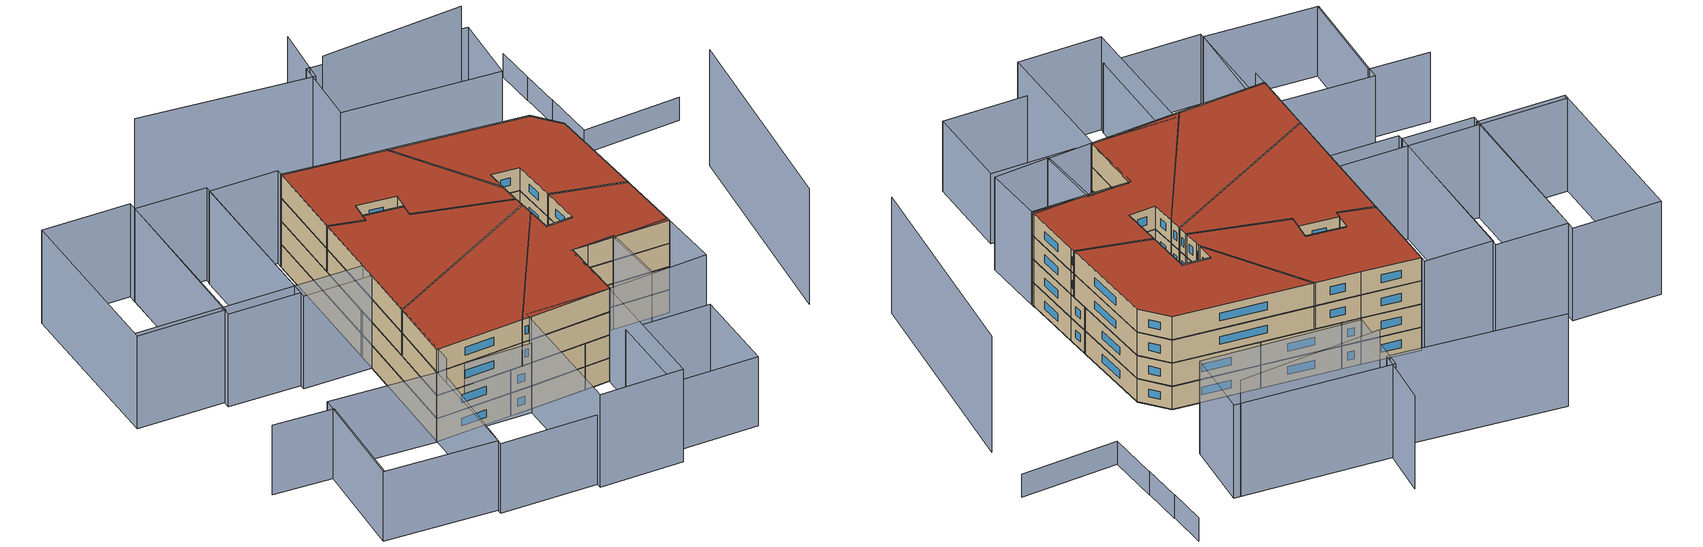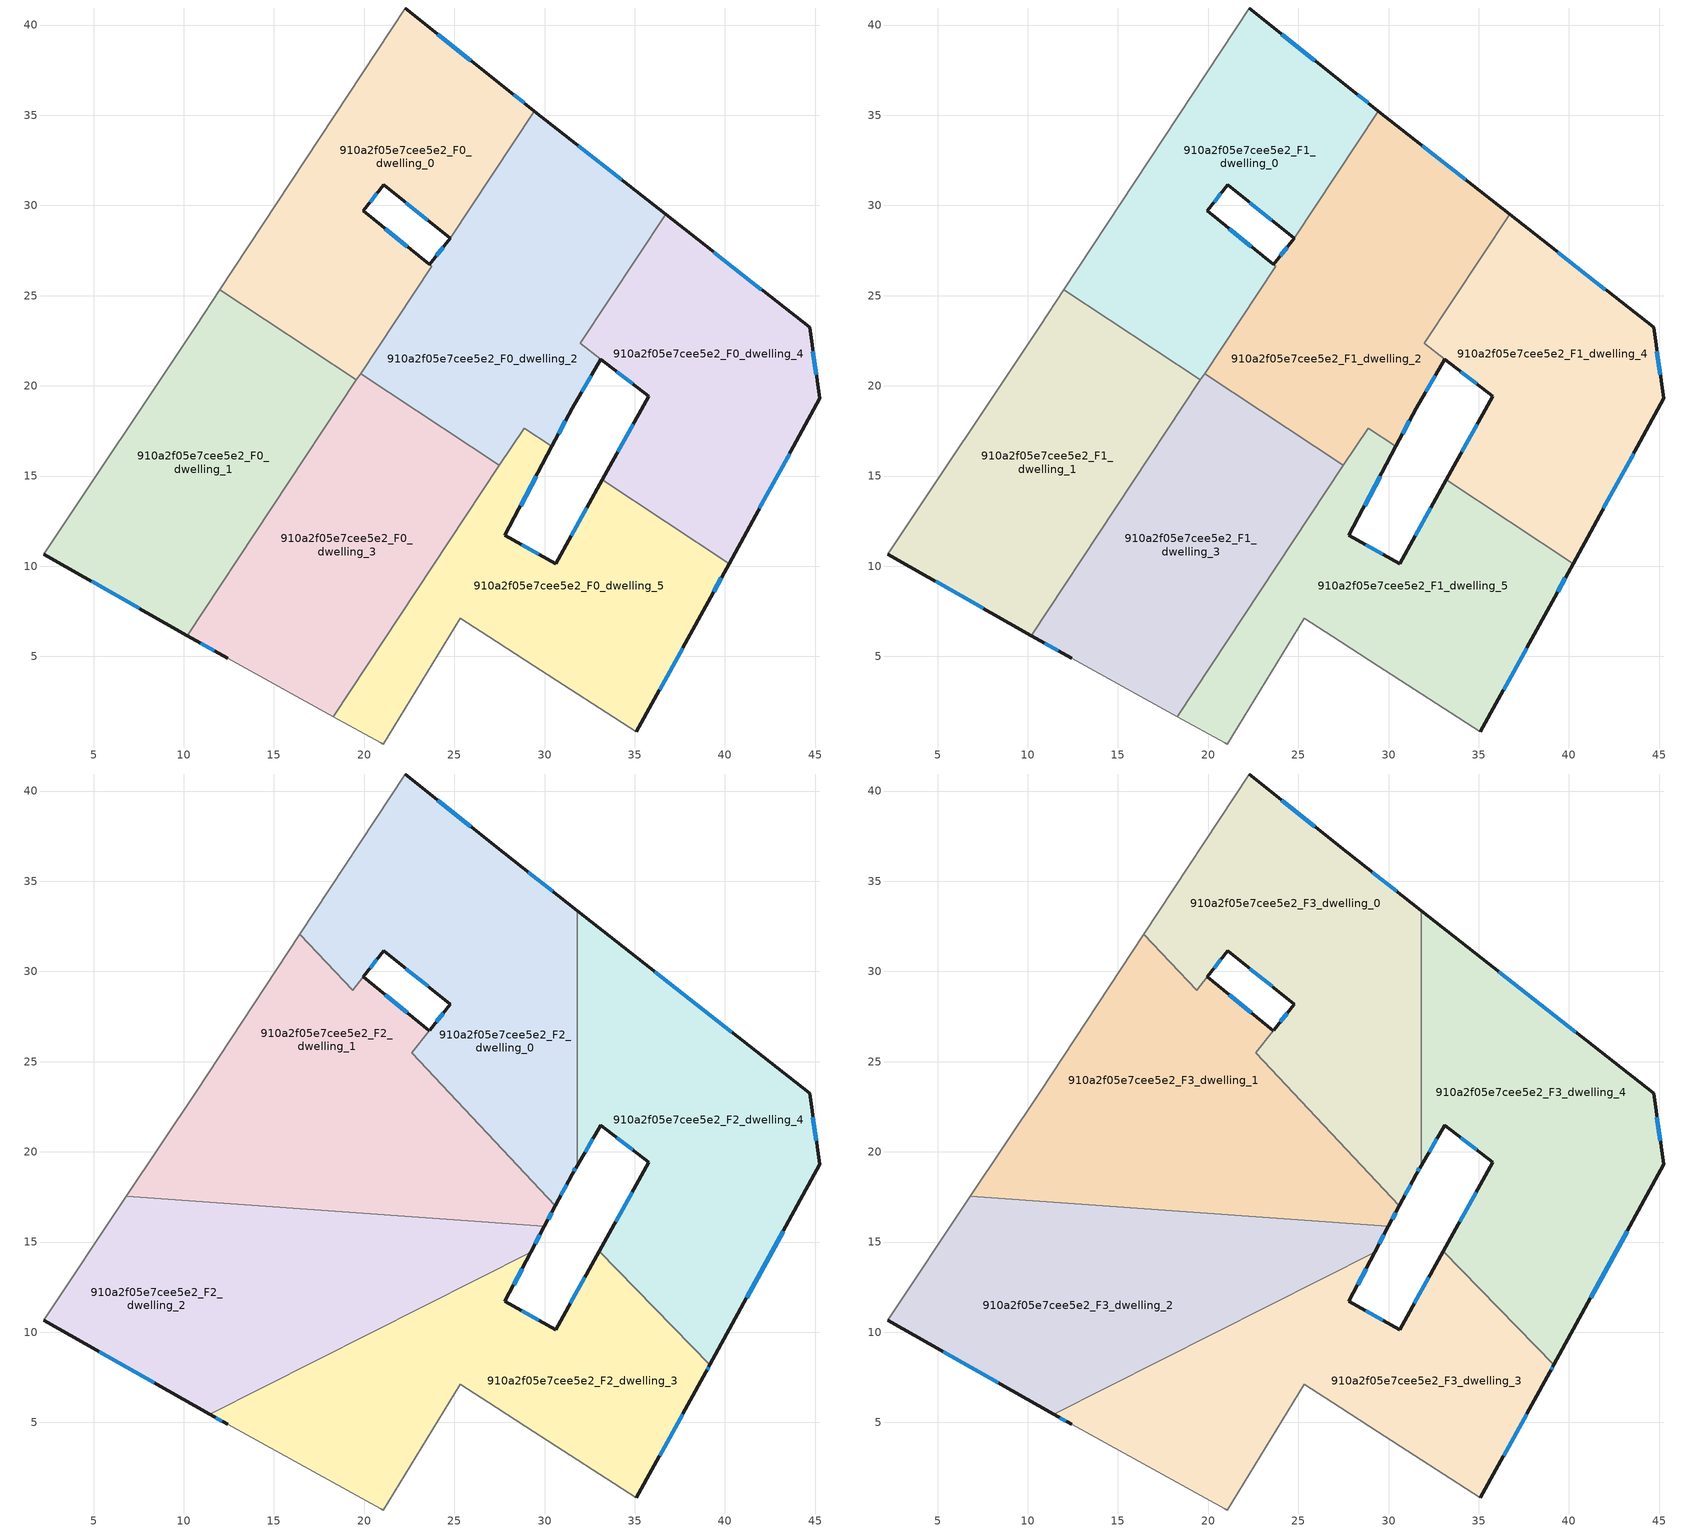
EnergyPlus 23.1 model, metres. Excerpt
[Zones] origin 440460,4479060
910a2f05e7cee5e2_F0_dwelling_0
 floor ground (EU_floor_Construction): 23.74,26.63 23.62,26.73 19.95,29.7 21.09,31.15 24.77,28.19 29.43,35.23 27.73,36.57 22.27,40.95 12.01,25.34 19.58,20.33 z0
 wall outside (EU_wall_Construction): 22.27,40.95 27.73,36.57 29.43,35.23 / 24.77,28.19 21.09,31.15 19.95,29.7 23.62,26.73 z0:3
 wall to 910a2f05e7cee5e2_F0_dwelling_1 (EU_wall_Construction): 19.58,20.33 12.01,25.34 z0:3
 wall adiabatic (EU_wall_Construction): 12.01,25.34 22.27,40.95 z0:3
 wall to 910a2f05e7cee5e2_F0_dwelling_2 (EU_wall_Construction): 29.43,35.23 24.77,28.19 / 23.62,26.73 23.74,26.63 19.81,20.68 z0:3
 wall to 910a2f05e7cee5e2_F0_dwelling_3 (EU_wall_Construction): 19.81,20.68 19.58,20.33 z0:3
 window (EU_Window_Construction): 24.09,39.48 25.9,38.03 / 28.3,36.13 28.86,35.68 / 23.54,29.18 22.32,30.16 / 20.71,30.67 20.33,30.18 / 21.17,28.7 22.39,27.72 z1:2
910a2f05e7cee5e2_F0_dwelling_1
 floor ground (EU_floor_Construction): 10.2,6.16 19.58,20.33 12.01,25.34 10.69,23.33 2.24,10.67 z0
 wall outside (EU_wall_Construction): 10.2,6.16 2.24,10.67 z0:3
 wall adiabatic (EU_wall_Construction): 2.24,10.67 10.69,23.33 12.01,25.34 z0:3
 wall to 910a2f05e7cee5e2_F0_dwelling_3 (EU_wall_Construction): 19.58,20.33 10.2,6.16 z0:3
 window (EU_Window_Construction): 7.54,7.67 4.9,9.16 z1:2
910a2f05e7cee5e2_F0_dwelling_2
 floor ground (EU_floor_Construction): 31.53,18.77 33.13,21.47 31.98,22.36 36.71,29.51 29.43,35.23 24.78,28.18 23.62,26.73 23.74,26.63 19.81,20.68 27.5,15.59 28.87,17.66 30.4,16.64 z0
 wall outside (EU_wall_Construction): 23.62,26.73 24.78,28.18 / 29.43,35.23 36.71,29.51 / 33.13,21.47 31.53,18.77 30.4,16.64 z0:3; 24.77,28.19,3 24.78,28.18,0 24.77,28.19,0
 wall to 910a2f05e7cee5e2_F0_dwelling_4 (EU_wall_Construction): 36.71,29.51 31.98,22.36 33.13,21.47 z0:3
 wall to 910a2f05e7cee5e2_F0_dwelling_5 (EU_wall_Construction): 30.4,16.64 28.87,17.66 27.5,15.59 z0:3
 wall to 910a2f05e7cee5e2_F0_dwelling_3 (EU_wall_Construction): 27.5,15.59 19.81,20.68 z0:3
 window (EU_Window_Construction): 24.01,27.21 24.39,27.7 / 31.86,33.32 34.28,31.43 / 32.59,20.57 32.06,19.67 / 31.15,18.06 30.78,17.35 z1:2
910a2f05e7cee5e2_F0_dwelling_3
 floor ground (EU_floor_Construction): 18.29,1.67 27.5,15.59 19.81,20.68 10.2,6.16 12.44,4.89 z0
 wall outside (EU_wall_Construction): 12.44,4.89 10.2,6.16 z0:3
 wall adiabatic (EU_wall_Construction): 18.29,1.67 12.44,4.89 z0:3
 wall to 910a2f05e7cee5e2_F0_dwelling_5 (EU_wall_Construction): 27.5,15.59 18.29,1.67 z0:3
 window (EU_Window_Construction): 11.69,5.32 10.95,5.74 z1:2
910a2f05e7cee5e2_F0_dwelling_4
 floor ground (EU_floor_Construction): 40.23,10.14 45.26,19.32 44.69,23.24 36.71,29.51 31.98,22.36 35.76,19.42 33.19,14.79 z0
 wall outside (EU_wall_Construction): 33.19,14.79 35.76,19.42 33.13,21.47 / 36.71,29.51 44.69,23.24 45.26,19.32 40.23,10.14 z0:3
 wall to 910a2f05e7cee5e2_F0_dwelling_5 (EU_wall_Construction): 40.23,10.14 33.19,14.79 z0:3
 window (EU_Window_Construction): 34.05,16.34 34.9,17.88 / 39.38,27.41 42.02,25.34 / 44.88,21.93 45.07,20.63 / 43.58,16.25 41.91,13.21 / 34.88,20.11 34.01,20.79 z1:2
910a2f05e7cee5e2_F0_dwelling_5
 floor ground (EU_floor_Construction): 35.08,0.82 38.94,7.79 40.23,10.14 33.19,14.79 30.61,10.14 27.8,11.72 30.4,16.64 28.87,17.66 18.29,1.67 20.92,0.23 21.05,0.15 25.34,7.12 26.89,6.11 29.4,4.49 z0
 wall outside (EU_wall_Construction): 30.4,16.64 27.8,11.72 30.61,10.14 33.19,14.79 / 40.23,10.14 38.94,7.79 35.08,0.82 z0:3
 wall adiabatic (EU_wall_Construction): 35.08,0.82 29.4,4.49 26.89,6.11 25.34,7.12 21.05,0.15 20.92,0.23 18.29,1.67 z0:3
 window (EU_Window_Construction): 29.53,15 28.67,13.36 / 28.74,11.19 29.67,10.67 / 31.47,11.7 32.33,13.24 / 39.8,9.35 39.37,8.57 / 37.65,5.46 36.37,3.15 z1:2
910a2f05e7cee5e2_F1_dwelling_0
 floor to 910a2f05e7cee5e2_F0_dwelling_0 (EU_floor_Construction): 23.74,26.63 23.62,26.73 19.95,29.7 21.09,31.15 24.77,28.19 29.43,35.23 27.73,36.57 22.27,40.95 12.01,25.34 19.58,20.33 z3
 wall outside (EU_wall_Construction): 22.27,40.95 27.73,36.57 29.43,35.23 / 24.77,28.19 21.09,31.15 19.95,29.7 23.62,26.73 z3:6
 wall to 910a2f05e7cee5e2_F1_dwelling_1 (EU_wall_Construction): 19.58,20.33 12.01,25.34 z3:6
 wall adiabatic (EU_wall_Construction): 12.01,25.34 22.27,40.95 z3:6
 wall to 910a2f05e7cee5e2_F1_dwelling_2 (EU_wall_Construction): 29.43,35.23 24.77,28.19 / 23.62,26.73 23.74,26.63 19.81,20.68 z3:6
 wall to 910a2f05e7cee5e2_F1_dwelling_3 (EU_wall_Construction): 19.81,20.68 19.58,20.33 z3:6
 window (EU_Window_Construction): 24.09,39.48 25.9,38.03 / 28.3,36.13 28.86,35.68 / 23.54,29.18 22.32,30.16 / 20.71,30.67 20.33,30.18 / 21.17,28.7 22.39,27.72 z4:5
 roof outside (EU_roof_Construction): 19.95,29.7 23.62,26.73 22.63,25.48 23.62,26.73 19.95,29.7 19.36,28.95 16.43,32.07 19.36,28.96 z6
910a2f05e7cee5e2_F1_dwelling_1
 floor to 910a2f05e7cee5e2_F0_dwelling_1 (EU_floor_Construction): 10.2,6.16 19.58,20.33 12.01,25.34 10.69,23.33 2.24,10.67 z3
 wall outside (EU_wall_Construction): 10.2,6.16 2.24,10.67 z3:6
 wall adiabatic (EU_wall_Construction): 2.24,10.67 10.69,23.33 12.01,25.34 z3:6
 wall to 910a2f05e7cee5e2_F1_dwelling_3 (EU_wall_Construction): 19.58,20.33 10.2,6.16 z3:6
 window (EU_Window_Construction): 7.54,7.67 4.9,9.16 z4:5
910a2f05e7cee5e2_F1_dwelling_2
 floor to 910a2f05e7cee5e2_F0_dwelling_2 (EU_floor_Construction): 31.53,18.77 33.13,21.47 31.98,22.36 36.71,29.51 29.43,35.23 24.78,28.18 23.62,26.73 23.74,26.63 19.81,20.68 27.5,15.59 28.87,17.66 30.4,16.64 z3
 wall outside (EU_wall_Construction): 23.62,26.73 24.78,28.18 / 29.43,35.23 36.71,29.51 / 33.13,21.47 31.53,18.77 30.4,16.64 z3:6; 24.77,28.19,6 24.78,28.18,3 24.77,28.19,3
 wall to 910a2f05e7cee5e2_F1_dwelling_4 (EU_wall_Construction): 36.71,29.51 31.98,22.36 33.13,21.47 z3:6
 wall to 910a2f05e7cee5e2_F1_dwelling_5 (EU_wall_Construction): 30.4,16.64 28.87,17.66 27.5,15.59 z3:6
 wall to 910a2f05e7cee5e2_F1_dwelling_3 (EU_wall_Construction): 27.5,15.59 19.81,20.68 z3:6
 window (EU_Window_Construction): 24.01,27.21 24.39,27.7 / 31.86,33.32 34.28,31.43 / 32.59,20.57 32.06,19.67 / 31.15,18.06 30.78,17.35 z4:5
910a2f05e7cee5e2_F1_dwelling_3
 floor to 910a2f05e7cee5e2_F0_dwelling_3 (EU_floor_Construction): 18.29,1.67 27.5,15.59 19.81,20.68 10.2,6.16 12.44,4.89 z3
 wall outside (EU_wall_Construction): 12.44,4.89 10.2,6.16 z3:6
 wall adiabatic (EU_wall_Construction): 18.29,1.67 12.44,4.89 z3:6
 wall to 910a2f05e7cee5e2_F1_dwelling_5 (EU_wall_Construction): 27.5,15.59 18.29,1.67 z3:6
 window (EU_Window_Construction): 11.69,5.32 10.95,5.74 z4:5
910a2f05e7cee5e2_F1_dwelling_4
 floor to 910a2f05e7cee5e2_F0_dwelling_4 (EU_floor_Construction): 40.23,10.14 45.26,19.32 44.69,23.24 36.71,29.51 31.98,22.36 35.76,19.42 33.19,14.79 z3
 wall outside (EU_wall_Construction): 33.19,14.79 35.76,19.42 33.13,21.47 / 36.71,29.51 44.69,23.24 45.26,19.32 40.23,10.14 z3:6
 wall to 910a2f05e7cee5e2_F1_dwelling_5 (EU_wall_Construction): 40.23,10.14 33.19,14.79 z3:6
 window (EU_Window_Construction): 34.05,16.34 34.9,17.88 / 39.38,27.41 42.02,25.34 / 44.88,21.93 45.07,20.63 / 43.58,16.25 41.91,13.21 / 34.88,20.11 34.01,20.79 z4:5
910a2f05e7cee5e2_F1_dwelling_5
 floor to 910a2f05e7cee5e2_F0_dwelling_5 (EU_floor_Construction): 35.08,0.82 38.94,7.79 40.23,10.14 33.19,14.79 30.61,10.14 27.8,11.72 30.4,16.64 28.87,17.66 18.29,1.67 20.92,0.23 21.05,0.15 25.34,7.12 26.89,6.11 29.4,4.49 z3
 wall outside (EU_wall_Construction): 30.4,16.64 27.8,11.72 30.61,10.14 33.19,14.79 / 40.23,10.14 38.94,7.79 35.08,0.82 z3:6
 wall adiabatic (EU_wall_Construction): 35.08,0.82 29.4,4.49 26.89,6.11 25.34,7.12 21.05,0.15 20.92,0.23 18.29,1.67 z3:6
 window (EU_Window_Construction): 29.53,15 28.67,13.36 / 28.74,11.19 29.67,10.67 / 31.47,11.7 32.33,13.24 / 39.8,9.35 39.37,8.57 / 37.65,5.46 36.37,3.15 z4:5
910a2f05e7cee5e2_F2_dwelling_0
 floor to 910a2f05e7cee5e2_F1_dwelling_2 (EU_floor_Construction): 30.6,17.02 31.53,18.77 31.81,19.24 31.81,33.36 29.43,35.23 24.77,28.19 23.62,26.73 23.74,26.63 22.84,25.27 z6
 floor to 910a2f05e7cee5e2_F1_dwelling_0 (EU_floor_Construction): 24.77,28.19 29.43,35.23 27.73,36.57 22.27,40.95 16.43,32.07 19.36,28.96 19.95,29.7 21.09,31.15 z6; 22.84,25.27 23.74,26.63 23.62,26.73 22.63,25.48 z6
 wall outside (EU_wall_Construction): 23.62,26.73 24.78,28.18 21.09,31.15 19.95,29.7 / 22.27,40.95 27.73,36.57 31.81,33.37 / 31.81,19.24 31.53,18.77 30.6,17.02 z6:9
 wall adiabatic (EU_wall_Construction): 16.43,32.07 22.27,40.95 z6:9
 wall to 910a2f05e7cee5e2_F2_dwelling_4 (EU_wall_Construction): 31.81,33.37 31.81,19.24 z6:9
 wall to 910a2f05e7cee5e2_F2_dwelling_1 (EU_wall_Construction): 30.6,17.02 22.63,25.48 23.62,26.73 / 19.95,29.7 19.36,28.96 16.43,32.07 z6:9
 window (EU_Window_Construction): 24.01,27.22 24.39,27.7 / 23.54,29.18 22.32,30.16 / 20.71,30.67 20.33,30.19 / 24.09,39.48 25.9,38.03 / 29.09,35.5 30.44,34.44 / 31.71,19.09 31.62,18.93 / 31.22,18.19 30.91,17.61 z7:8
910a2f05e7cee5e2_F2_dwelling_1
 floor to 910a2f05e7cee5e2_F1_dwelling_2 (EU_floor_Construction): 30.4,16.64 30.6,17.02 22.84,25.27 19.81,20.68 26.73,16.1 27.79,16.03 28.87,17.66 z6
 floor to 910a2f05e7cee5e2_F1_dwelling_0 (EU_floor_Construction): 19.58,20.33 22.84,25.27 22.63,25.48 23.62,26.73 19.95,29.7 19.36,28.95 16.43,32.07 12.01,25.34 z6
 floor to 910a2f05e7cee5e2_F1_dwelling_1 (EU_floor_Construction): 17.23,16.79 19.58,20.33 12.01,25.34 10.69,23.33 6.82,17.53 z6
 floor to 910a2f05e7cee5e2_F1_dwelling_5 (EU_floor_Construction): 29.99,15.87 30.4,16.64 28.87,17.66 27.79,16.03 z6
 floor to 910a2f05e7cee5e2_F1_dwelling_3 (EU_floor_Construction): 26.73,16.1 19.81,20.68 17.23,16.79 z6
 wall outside (EU_wall_Construction): 19.95,29.7 23.62,26.73 / 30.6,17.02 29.99,15.87 z6:9; 19.36,28.96,9 19.36,28.96,6 19.36,28.95,6
 wall to 910a2f05e7cee5e2_F2_dwelling_2 (EU_wall_Construction): 29.99,15.87 6.82,17.53 z6:9
 wall adiabatic (EU_wall_Construction): 6.82,17.53 10.69,23.33 16.43,32.07 z6:9
 window (EU_Window_Construction): 21.17,28.7 22.39,27.72 / 30.4,16.64 30.2,16.25 z7:8
910a2f05e7cee5e2_F2_dwelling_2
 floor to 910a2f05e7cee5e2_F1_dwelling_1 (EU_floor_Construction): 10.2,6.16 17.23,16.79 6.82,17.53 2.24,10.67 z6
 floor to 910a2f05e7cee5e2_F1_dwelling_3 (EU_floor_Construction): 25.49,12.55 27.5,15.59 26.73,16.1 17.23,16.79 10.2,6.16 11.44,5.46 z6
 floor to 910a2f05e7cee5e2_F1_dwelling_2 (EU_floor_Construction): 27.5,15.59 27.79,16.03 26.73,16.1 z6
 floor to 910a2f05e7cee5e2_F1_dwelling_5 (EU_floor_Construction): 29.24,14.44 29.99,15.87 27.79,16.03 25.49,12.55 z6
 wall outside (EU_wall_Construction): 29.99,15.87 29.24,14.44 / 11.44,5.46 2.24,10.67 z6:9
 wall to 910a2f05e7cee5e2_F2_dwelling_3 (EU_wall_Construction): 29.24,14.44 11.44,5.46 z6:9
 wall adiabatic (EU_wall_Construction): 2.24,10.67 6.82,17.53 z6:9
 window (EU_Window_Construction): 29.74,15.39 29.49,14.92 / 8.36,7.2 5.31,8.93 z7:8
910a2f05e7cee5e2_F2_dwelling_3
 floor to 910a2f05e7cee5e2_F1_dwelling_3 (EU_floor_Construction): 18.29,1.67 25.49,12.55 11.44,5.46 12.44,4.89 z6
 floor to 910a2f05e7cee5e2_F1_dwelling_5 (EU_floor_Construction): 35.08,0.82 38.94,7.79 39.17,8.19 33.03,14.49 30.61,10.14 27.8,11.72 29.24,14.44 25.49,12.55 18.29,1.67 20.92,0.23 21.05,0.15 25.34,7.12 26.89,6.11 29.4,4.49 z6
 wall outside (EU_wall_Construction): 12.44,4.89 11.44,5.46 / 29.24,14.44 27.8,11.72 30.61,10.14 33.03,14.49 / 39.17,8.19 38.94,7.79 35.08,0.82 z6:9
 wall adiabatic (EU_wall_Construction): 35.08,0.82 29.4,4.49 26.89,6.11 25.34,7.12 21.05,0.15 20.92,0.23 12.44,4.89 z6:9
 wall to 910a2f05e7cee5e2_F2_dwelling_4 (EU_wall_Construction): 33.03,14.49 39.17,8.19 z6:9
 window (EU_Window_Construction): 12.11,5.08 11.77,5.27 / 28.76,13.53 28.28,12.63 / 28.74,11.19 29.67,10.67 / 31.42,11.6 32.22,13.04 / 39.09,8.06 39.02,7.92 / 37.65,5.46 36.37,3.15 z7:8
910a2f05e7cee5e2_F2_dwelling_4
 floor to 910a2f05e7cee5e2_F1_dwelling_4 (EU_floor_Construction): 40.23,10.14 45.26,19.32 44.69,23.24 36.71,29.51 31.98,22.36 35.76,19.42 33.19,14.79 z6
 floor to 910a2f05e7cee5e2_F1_dwelling_5 (EU_floor_Construction): 39.17,8.19 40.23,10.14 33.19,14.79 33.03,14.49 z6
 floor to 910a2f05e7cee5e2_F1_dwelling_2 (EU_floor_Construction): 33.13,21.47 31.98,22.36 36.71,29.51 31.81,33.36 31.81,19.24 z6
 wall outside (EU_wall_Construction): 33.03,14.49 35.76,19.42 33.13,21.47 31.81,19.24 / 31.81,33.37 44.69,23.24 45.26,19.32 39.17,8.19 z6:9
 window (EU_Window_Construction): 43.22,15.6 41.2,11.91 / 33.94,16.14 34.85,17.78 / 34.88,20.11 34.01,20.78 / 32.69,20.72 32.25,19.99 / 36.11,29.98 40.38,26.62 / 44.88,21.93 45.07,20.63 z7:8
910a2f05e7cee5e2_F3_dwelling_0
 floor to 910a2f05e7cee5e2_F2_dwelling_0 (EU_floor_Construction): 30.6,17.02 31.53,18.77 31.81,19.24 31.81,33.37 27.73,36.57 22.27,40.95 16.43,32.07 19.36,28.96 19.95,29.7 21.09,31.15 24.78,28.18 22.63,25.48 z9
 wall outside (EU_wall_Construction): 23.62,26.73 24.78,28.18 21.09,31.15 19.95,29.7 / 22.27,40.95 27.73,36.57 31.81,33.37 / 31.81,19.24 31.53,18.77 30.6,17.02 z9:12
 wall adiabatic (EU_wall_Construction): 16.43,32.07 22.27,40.95 z9:12
 wall to 910a2f05e7cee5e2_F3_dwelling_4 (EU_wall_Construction): 31.81,33.37 31.81,19.24 z9:12
 wall to 910a2f05e7cee5e2_F3_dwelling_1 (EU_wall_Construction): 30.6,17.02 22.63,25.48 23.62,26.73 / 19.95,29.7 19.36,28.96 16.43,32.07 z9:12
 window (EU_Window_Construction): 24.01,27.22 24.39,27.7 / 23.54,29.18 22.32,30.16 / 20.71,30.67 20.33,30.19 / 24.09,39.48 25.9,38.03 / 29.09,35.5 30.44,34.44 / 31.71,19.09 31.62,18.93 / 31.22,18.19 30.91,17.61 z10:11
 roof outside (EU_roof_Construction): 27.73,36.57 31.81,33.37 31.81,19.24 31.53,18.77 30.6,17.02 22.63,25.48 24.78,28.18 21.09,31.15 19.95,29.7 19.36,28.96 16.43,32.07 22.27,40.95 z12
910a2f05e7cee5e2_F3_dwelling_1
 floor to 910a2f05e7cee5e2_F2_dwelling_1 (EU_floor_Construction): 29.99,15.87 30.6,17.02 22.63,25.48 23.62,26.73 19.95,29.7 19.36,28.95 16.43,32.07 10.69,23.33 6.82,17.53 z9
 wall outside (EU_wall_Construction): 19.95,29.7 23.62,26.73 / 30.6,17.02 29.99,15.87 z9:12; 19.36,28.96,12 19.36,28.96,9 19.36,28.95,9
 wall to 910a2f05e7cee5e2_F3_dwelling_2 (EU_wall_Construction): 29.99,15.87 6.82,17.53 z9:12
 wall adiabatic (EU_wall_Construction): 6.82,17.53 10.69,23.33 16.43,32.07 z9:12
 window (EU_Window_Construction): 21.17,28.7 22.39,27.72 / 30.4,16.64 30.2,16.25 z10:11
 roof outside (EU_roof_Construction): 23.62,26.73 22.63,25.48 30.6,17.02 29.99,15.87 6.82,17.53 10.69,23.33 16.43,32.07 19.36,28.95 19.95,29.7 z12
910a2f05e7cee5e2_F3_dwelling_2
 floor to 910a2f05e7cee5e2_F2_dwelling_2 (EU_floor_Construction): 29.24,14.44 29.99,15.87 6.82,17.53 2.24,10.67 11.44,5.46 z9
 wall outside (EU_wall_Construction): 29.99,15.87 29.24,14.44 / 11.44,5.46 2.24,10.67 z9:12
 wall to 910a2f05e7cee5e2_F3_dwelling_3 (EU_wall_Construction): 29.24,14.44 11.44,5.46 z9:12
 wall adiabatic (EU_wall_Construction): 2.24,10.67 6.82,17.53 z9:12
 window (EU_Window_Construction): 29.74,15.39 29.49,14.92 / 8.36,7.2 5.31,8.93 z10:11
 roof outside (EU_roof_Construction): 29.99,15.87 29.24,14.44 11.44,5.46 2.24,10.67 6.82,17.53 z12
910a2f05e7cee5e2_F3_dwelling_3
 floor to 910a2f05e7cee5e2_F2_dwelling_3 (EU_floor_Construction): 35.08,0.82 38.94,7.79 39.17,8.19 33.03,14.49 30.61,10.14 27.8,11.72 29.24,14.44 11.44,5.46 12.44,4.89 20.92,0.23 21.05,0.15 25.34,7.12 26.89,6.11 29.4,4.49 z9
 wall outside (EU_wall_Construction): 12.44,4.89 11.44,5.46 / 29.24,14.44 27.8,11.72 30.61,10.14 33.03,14.49 / 39.17,8.19 38.94,7.79 35.08,0.82 z9:12
 wall adiabatic (EU_wall_Construction): 35.08,0.82 29.4,4.49 26.89,6.11 25.34,7.12 21.05,0.15 20.92,0.23 12.44,4.89 z9:12
 wall to 910a2f05e7cee5e2_F3_dwelling_4 (EU_wall_Construction): 33.03,14.49 39.17,8.19 z9:12
 window (EU_Window_Construction): 12.11,5.08 11.77,5.27 / 28.76,13.53 28.28,12.63 / 28.74,11.19 29.67,10.67 / 31.42,11.6 32.22,13.04 / 39.09,8.06 39.02,7.92 / 37.65,5.46 36.37,3.15 z10:11
 roof outside (EU_roof_Construction): 33.03,14.49 39.17,8.19 38.94,7.79 35.08,0.82 29.4,4.49 26.89,6.11 25.34,7.12 21.05,0.15 20.92,0.23 12.44,4.89 11.44,5.46 29.24,14.44 27.8,11.72 30.61,10.14 z12
910a2f05e7cee5e2_F3_dwelling_4
 floor to 910a2f05e7cee5e2_F2_dwelling_4 (EU_floor_Construction): 39.17,8.19 45.26,19.32 44.69,23.24 31.81,33.37 31.81,19.24 33.13,21.47 35.76,19.42 33.03,14.49 z9
 wall outside (EU_wall_Construction): 33.03,14.49 35.76,19.42 33.13,21.47 31.81,19.24 / 31.81,33.37 44.69,23.24 45.26,19.32 39.17,8.19 z9:12
 window (EU_Window_Construction): 43.22,15.6 41.2,11.91 / 33.94,16.14 34.85,17.78 / 34.88,20.11 34.01,20.78 / 32.69,20.72 32.25,19.99 / 36.11,29.98 40.38,26.62 / 44.88,21.93 45.07,20.63 z10:11
 roof outside (EU_roof_Construction): 44.69,23.24 45.26,19.32 39.17,8.19 33.03,14.49 35.76,19.42 33.13,21.47 31.81,19.24 31.81,33.37 z12
shading: -14.81,21.16 -8.91,16.93 / -8.91,16.93 -16.29,6.65 / 12.99,-12.11 18.89,-2.92 / 18.89,-2.92 27.43,-8.41 / 27.43,-8.41 21.52,-17.6 / 21.52,-17.6 12.99,-12.11 / -5.85,-1.64 2.36,10.85 / 2.36,10.85 12.06,4.48 / 12.06,4.48 3.85,-8.02 / 3.85,-8.02 -5.85,-1.64 / -5.55,-1.18 -16.46,6.7 / -16.46,6.7 -8.16,18.18 / -8.16,18.18 2.75,10.3 / 2.75,10.3 -5.55,-1.18 z0:9; 43.72,-11.33 60.83,10.42 / 55,37.34 39.75,45.64 z0:15; -10.79,39.98 11.87,25.14 / 11.87,25.14 1.33,9.04 / 44.74,52.7 39.87,46.58 / 39.87,46.58 23.65,59.47 / 20.95,0.21 11.83,-13.9 / 11.83,-13.9 3.45,-8.48 / 3.45,-8.48 12.57,5.62 / 12.57,5.62 20.95,0.21 / 35.3,1.21 31.46,-5.71 / 31.46,-5.71 25.56,-2.43 / 25.56,-2.43 29.4,4.49 / 29.4,4.49 35.3,1.21 / 25.75,-2.5 21.05,0.15 / 21.05,0.15 25.06,7.28 / 25.06,7.28 29.76,4.63 / 29.76,4.63 25.75,-2.5 / 3.89,27.82 15.88,46 / 15.88,46 22.68,41.52 / 22.68,41.52 10.69,23.33 / 10.69,23.33 3.89,27.82 / 40.59,48.08 55.63,36.87 / 55.63,36.87 50.32,29.75 / 50.32,29.75 35.28,40.96 / 35.28,40.96 40.59,48.08 / 16.33,46.57 4.25,28.37 / 4.25,28.37 -2.93,33.13 / -2.93,33.13 9.15,51.33 / 9.15,51.33 16.33,46.57 / 9.7,52.18 -2.33,33.77 / -2.33,33.77 -11.19,39.56 / -11.19,39.56 0.84,57.97 / 0.84,57.97 9.7,52.18 z0:12; 66.53,17.27 56.26,23.08 / 56.26,23.08 59.5,28.81 / 59.45,28.75 61.94,33.2 / 61.89,33.22 64.34,37.5 z0:3
[Building]
EU S2 Campaign: North Axis=0; Terrain=City; Solar Distribution=FullExterior
[Site:Location]
Madrid: Latitude=40.5; Longitude=-3.5; Time Zone=1; Elevation=609
[SizingPeriod:WeatherFileDays]
AnnualSizingPeriod: Begin Month=1; Begin Day of Month=1; End Month=12; End Day of Month=31; Day of Week for Start Day=Monday; Use Weather File Daylight Saving Period=No; Use Weather File Rain and Snow Indicators=No
[MATERIAL]
EU_InternalMass_Material: Roughness=MediumRough; Thickness=0.1; Conductivity=1; Density=1800; Specific Heat=900; Thermal Absorptance=0.9; Solar Absorptance=0.7; Visible Absorptance=0.7
[MATERIAL:NOMASS] Roughness=MediumRough; Thermal Absorptance=0.9; Solar Absorptance=0.7; Visible Absorptance=0.7
Name | Thermal Resistance
EU_wall_NoMass | 0.459673
EU_roof_NoMass | 0.495815
EU_floor_NoMass | 0.788942
[WINDOWMATERIAL:SIMPLEGLAZINGSYSTEM]
EU_Window_SimpleGlazing: UFactor=4.26103; Solar Heat Gain Coefficient=0.85; Visible Transmittance=0.85
[CONSTRUCTION]
EU_wall_Construction: EU_wall_NoMass
EU_roof_Construction: EU_roof_NoMass
EU_floor_Construction: EU_floor_NoMass
EU_InternalMass_Construction: EU_InternalMass_Material
EU_Window_Construction: EU_Window_SimpleGlazing
[ZONE] Type=1; Multiplier=1; Ceiling Height=autocalculate; Floor Area=autocalculate; Part of Total Floor Area=Yes
Name | Volume
910a2f05e7cee5e2_F0_dwelling_0 | 471.831
910a2f05e7cee5e2_F1_dwelling_0 | 471.832
910a2f05e7cee5e2_F2_dwelling_0 | 548.767
910a2f05e7cee5e2_F3_dwelling_0 | 548.768
910a2f05e7cee5e2_F0_dwelling_1; 910a2f05e7cee5e2_F1_dwelling_1 | 472.259
910a2f05e7cee5e2_F2_dwelling_1; 910a2f05e7cee5e2_F3_dwelling_1 | 584.641
910a2f05e7cee5e2_F0_dwelling_2; 910a2f05e7cee5e2_F1_dwelling_2 | 499.673
910a2f05e7cee5e2_F2_dwelling_2; 910a2f05e7cee5e2_F3_dwelling_2 | 566.709
910a2f05e7cee5e2_F0_dwelling_3; 910a2f05e7cee5e2_F1_dwelling_3 | 472.251
910a2f05e7cee5e2_F2_dwelling_3; 910a2f05e7cee5e2_F3_dwelling_3 | 566.736
910a2f05e7cee5e2_F0_dwelling_4; 910a2f05e7cee5e2_F1_dwelling_4 | 445.102
910a2f05e7cee5e2_F2_dwelling_4; 910a2f05e7cee5e2_F3_dwelling_4 | 566.74
910a2f05e7cee5e2_F0_dwelling_5; 910a2f05e7cee5e2_F1_dwelling_5 | 472.271
[INTERNALMASS] Construction=EU_InternalMass_Construction
Name | Zone or ZoneList | Surface Area
910a2f05e7cee5e2_F0_dwelling_0_EU_InternalMass | 910a2f05e7cee5e2_F0_dwelling_0 | 157.275
910a2f05e7cee5e2_F0_dwelling_1_EU_InternalMass | 910a2f05e7cee5e2_F0_dwelling_1 | 157.42
910a2f05e7cee5e2_F0_dwelling_2_EU_InternalMass | 910a2f05e7cee5e2_F0_dwelling_2 | 166.615
910a2f05e7cee5e2_F0_dwelling_3_EU_InternalMass | 910a2f05e7cee5e2_F0_dwelling_3 | 157.417
910a2f05e7cee5e2_F0_dwelling_4_EU_InternalMass | 910a2f05e7cee5e2_F0_dwelling_4 | 148.371
910a2f05e7cee5e2_F0_dwelling_5_EU_InternalMass | 910a2f05e7cee5e2_F0_dwelling_5 | 157.424
910a2f05e7cee5e2_F1_dwelling_0_EU_InternalMass | 910a2f05e7cee5e2_F1_dwelling_0 | 157.275
910a2f05e7cee5e2_F1_dwelling_1_EU_InternalMass | 910a2f05e7cee5e2_F1_dwelling_1 | 157.42
910a2f05e7cee5e2_F1_dwelling_2_EU_InternalMass | 910a2f05e7cee5e2_F1_dwelling_2 | 166.615
910a2f05e7cee5e2_F1_dwelling_3_EU_InternalMass | 910a2f05e7cee5e2_F1_dwelling_3 | 157.417
910a2f05e7cee5e2_F1_dwelling_4_EU_InternalMass | 910a2f05e7cee5e2_F1_dwelling_4 | 148.371
910a2f05e7cee5e2_F1_dwelling_5_EU_InternalMass | 910a2f05e7cee5e2_F1_dwelling_5 | 157.424
910a2f05e7cee5e2_F2_dwelling_0_EU_InternalMass | 910a2f05e7cee5e2_F2_dwelling_0 | 182.928
910a2f05e7cee5e2_F2_dwelling_1_EU_InternalMass | 910a2f05e7cee5e2_F2_dwelling_1 | 194.88
910a2f05e7cee5e2_F2_dwelling_2_EU_InternalMass | 910a2f05e7cee5e2_F2_dwelling_2 | 188.903
910a2f05e7cee5e2_F2_dwelling_3_EU_InternalMass | 910a2f05e7cee5e2_F2_dwelling_3 | 188.912
910a2f05e7cee5e2_F2_dwelling_4_EU_InternalMass | 910a2f05e7cee5e2_F2_dwelling_4 | 188.913
910a2f05e7cee5e2_F3_dwelling_0_EU_InternalMass | 910a2f05e7cee5e2_F3_dwelling_0 | 182.928
910a2f05e7cee5e2_F3_dwelling_1_EU_InternalMass | 910a2f05e7cee5e2_F3_dwelling_1 | 194.88
910a2f05e7cee5e2_F3_dwelling_2_EU_InternalMass | 910a2f05e7cee5e2_F3_dwelling_2 | 188.903
910a2f05e7cee5e2_F3_dwelling_3_EU_InternalMass | 910a2f05e7cee5e2_F3_dwelling_3 | 188.912
910a2f05e7cee5e2_F3_dwelling_4_EU_InternalMass | 910a2f05e7cee5e2_F3_dwelling_4 | 188.913
[OTHEREQUIPMENT] Fuel Type=Electricity; Design Level Calculation Method=Watts/Area; Power per Zone Floor Area=1; Fraction Latent=0; Fraction Radiant=0; Fraction Lost=0; Carbon Dioxide Generation Rate=0; EndUse Subcategory=EU_Step8_InternalGains
Name | Zone or ZoneList or Space or SpaceList | Schedule
EU_Step8_InternalGain_910a2f05e7cee5e2_F0_dwelling_0_f000 | 910a2f05e7cee5e2_F0_dwelling_0 | EU_Step8_GainSchedule_910a2f05e7cee5e2_F0_dwelling_0_f000
EU_Step8_InternalGain_910a2f05e7cee5e2_F0_dwelling_1_f000 | 910a2f05e7cee5e2_F0_dwelling_1 | EU_Step8_GainSchedule_910a2f05e7cee5e2_F0_dwelling_1_f000
EU_Step8_InternalGain_910a2f05e7cee5e2_F0_dwelling_2_f000 | 910a2f05e7cee5e2_F0_dwelling_2 | EU_Step8_GainSchedule_910a2f05e7cee5e2_F0_dwelling_2_f000
EU_Step8_InternalGain_910a2f05e7cee5e2_F0_dwelling_3_f000 | 910a2f05e7cee5e2_F0_dwelling_3 | EU_Step8_GainSchedule_910a2f05e7cee5e2_F0_dwelling_3_f000
EU_Step8_InternalGain_910a2f05e7cee5e2_F0_dwelling_4_f000 | 910a2f05e7cee5e2_F0_dwelling_4 | EU_Step8_GainSchedule_910a2f05e7cee5e2_F0_dwelling_4_f000
EU_Step8_InternalGain_910a2f05e7cee5e2_F0_dwelling_5_f000 | 910a2f05e7cee5e2_F0_dwelling_5 | EU_Step8_GainSchedule_910a2f05e7cee5e2_F0_dwelling_5_f000
EU_Step8_InternalGain_910a2f05e7cee5e2_F1_dwelling_0_f000 | 910a2f05e7cee5e2_F1_dwelling_0 | EU_Step8_GainSchedule_910a2f05e7cee5e2_F1_dwelling_0_f000
EU_Step8_InternalGain_910a2f05e7cee5e2_F1_dwelling_1_f000 | 910a2f05e7cee5e2_F1_dwelling_1 | EU_Step8_GainSchedule_910a2f05e7cee5e2_F1_dwelling_1_f000
EU_Step8_InternalGain_910a2f05e7cee5e2_F1_dwelling_2_f000 | 910a2f05e7cee5e2_F1_dwelling_2 | EU_Step8_GainSchedule_910a2f05e7cee5e2_F1_dwelling_2_f000
EU_Step8_InternalGain_910a2f05e7cee5e2_F1_dwelling_3_f000 | 910a2f05e7cee5e2_F1_dwelling_3 | EU_Step8_GainSchedule_910a2f05e7cee5e2_F1_dwelling_3_f000
EU_Step8_InternalGain_910a2f05e7cee5e2_F1_dwelling_4_f000 | 910a2f05e7cee5e2_F1_dwelling_4 | EU_Step8_GainSchedule_910a2f05e7cee5e2_F1_dwelling_4_f000
EU_Step8_InternalGain_910a2f05e7cee5e2_F1_dwelling_5_f000 | 910a2f05e7cee5e2_F1_dwelling_5 | EU_Step8_GainSchedule_910a2f05e7cee5e2_F1_dwelling_5_f000
EU_Step8_InternalGain_910a2f05e7cee5e2_F2_dwelling_0_f000 | 910a2f05e7cee5e2_F2_dwelling_0 | EU_Step8_GainSchedule_910a2f05e7cee5e2_F2_dwelling_0_f000
EU_Step8_InternalGain_910a2f05e7cee5e2_F2_dwelling_1_f000 | 910a2f05e7cee5e2_F2_dwelling_1 | EU_Step8_GainSchedule_910a2f05e7cee5e2_F2_dwelling_1_f000
EU_Step8_InternalGain_910a2f05e7cee5e2_F2_dwelling_2_f000 | 910a2f05e7cee5e2_F2_dwelling_2 | EU_Step8_GainSchedule_910a2f05e7cee5e2_F2_dwelling_2_f000
EU_Step8_InternalGain_910a2f05e7cee5e2_F2_dwelling_3_f000 | 910a2f05e7cee5e2_F2_dwelling_3 | EU_Step8_GainSchedule_910a2f05e7cee5e2_F2_dwelling_3_f000
EU_Step8_InternalGain_910a2f05e7cee5e2_F2_dwelling_4_f000 | 910a2f05e7cee5e2_F2_dwelling_4 | EU_Step8_GainSchedule_910a2f05e7cee5e2_F2_dwelling_4_f000
EU_Step8_InternalGain_910a2f05e7cee5e2_F3_dwelling_0_f000 | 910a2f05e7cee5e2_F3_dwelling_0 | EU_Step8_GainSchedule_910a2f05e7cee5e2_F3_dwelling_0_f000
EU_Step8_InternalGain_910a2f05e7cee5e2_F3_dwelling_1_f000 | 910a2f05e7cee5e2_F3_dwelling_1 | EU_Step8_GainSchedule_910a2f05e7cee5e2_F3_dwelling_1_f000
EU_Step8_InternalGain_910a2f05e7cee5e2_F3_dwelling_2_f000 | 910a2f05e7cee5e2_F3_dwelling_2 | EU_Step8_GainSchedule_910a2f05e7cee5e2_F3_dwelling_2_f000
EU_Step8_InternalGain_910a2f05e7cee5e2_F3_dwelling_3_f000 | 910a2f05e7cee5e2_F3_dwelling_3 | EU_Step8_GainSchedule_910a2f05e7cee5e2_F3_dwelling_3_f000
EU_Step8_InternalGain_910a2f05e7cee5e2_F3_dwelling_4_f000 | 910a2f05e7cee5e2_F3_dwelling_4 | EU_Step8_GainSchedule_910a2f05e7cee5e2_F3_dwelling_4_f000
[ZONEVENTILATION:DESIGNFLOWRATE] Schedule=EU_AlwaysOn; Design Flow Rate Calculation Method=AirChanges/Hour; Air Changes per Hour=0.719161; Ventilation Type=Natural; Fan Pressure Rise=0; Fan Total Efficiency=1; Constant Term Coefficient=1; Temperature Term Coefficient=0; Velocity Term Coefficient=0; Velocity Squared Term Coefficient=0; Minimum Indoor Temperature=-100; Maximum Indoor Temperature=100; Delta Temperature=-100; Minimum Outdoor Temperature=-100; Maximum Outdoor Temperature=100; Maximum Wind Speed=40
Name | Zone or ZoneList or Space or SpaceList
EU_ConstantAir_910a2f05e7cee5e2_F0_dwelling_0 | 910a2f05e7cee5e2_F0_dwelling_0
EU_ConstantAir_910a2f05e7cee5e2_F0_dwelling_1 | 910a2f05e7cee5e2_F0_dwelling_1
EU_ConstantAir_910a2f05e7cee5e2_F0_dwelling_2 | 910a2f05e7cee5e2_F0_dwelling_2
EU_ConstantAir_910a2f05e7cee5e2_F0_dwelling_3 | 910a2f05e7cee5e2_F0_dwelling_3
EU_ConstantAir_910a2f05e7cee5e2_F0_dwelling_4 | 910a2f05e7cee5e2_F0_dwelling_4
EU_ConstantAir_910a2f05e7cee5e2_F0_dwelling_5 | 910a2f05e7cee5e2_F0_dwelling_5
EU_ConstantAir_910a2f05e7cee5e2_F1_dwelling_0 | 910a2f05e7cee5e2_F1_dwelling_0
EU_ConstantAir_910a2f05e7cee5e2_F1_dwelling_1 | 910a2f05e7cee5e2_F1_dwelling_1
EU_ConstantAir_910a2f05e7cee5e2_F1_dwelling_2 | 910a2f05e7cee5e2_F1_dwelling_2
EU_ConstantAir_910a2f05e7cee5e2_F1_dwelling_3 | 910a2f05e7cee5e2_F1_dwelling_3
EU_ConstantAir_910a2f05e7cee5e2_F1_dwelling_4 | 910a2f05e7cee5e2_F1_dwelling_4
EU_ConstantAir_910a2f05e7cee5e2_F1_dwelling_5 | 910a2f05e7cee5e2_F1_dwelling_5
EU_ConstantAir_910a2f05e7cee5e2_F2_dwelling_0 | 910a2f05e7cee5e2_F2_dwelling_0
EU_ConstantAir_910a2f05e7cee5e2_F2_dwelling_1 | 910a2f05e7cee5e2_F2_dwelling_1
EU_ConstantAir_910a2f05e7cee5e2_F2_dwelling_2 | 910a2f05e7cee5e2_F2_dwelling_2
EU_ConstantAir_910a2f05e7cee5e2_F2_dwelling_3 | 910a2f05e7cee5e2_F2_dwelling_3
EU_ConstantAir_910a2f05e7cee5e2_F2_dwelling_4 | 910a2f05e7cee5e2_F2_dwelling_4
EU_ConstantAir_910a2f05e7cee5e2_F3_dwelling_0 | 910a2f05e7cee5e2_F3_dwelling_0
EU_ConstantAir_910a2f05e7cee5e2_F3_dwelling_1 | 910a2f05e7cee5e2_F3_dwelling_1
EU_ConstantAir_910a2f05e7cee5e2_F3_dwelling_2 | 910a2f05e7cee5e2_F3_dwelling_2
EU_ConstantAir_910a2f05e7cee5e2_F3_dwelling_3 | 910a2f05e7cee5e2_F3_dwelling_3
EU_ConstantAir_910a2f05e7cee5e2_F3_dwelling_4 | 910a2f05e7cee5e2_F3_dwelling_4
[HVACTEMPLATE:THERMOSTAT] Constant Heating Setpoint=20; Constant Cooling Setpoint=50
EU_HeatOnly_910a2f05e7cee5e2_F0_dwelling_0; EU_HeatOnly_910a2f05e7cee5e2_F0_dwelling_1; EU_HeatOnly_910a2f05e7cee5e2_F0_dwelling_2; EU_HeatOnly_910a2f05e7cee5e2_F0_dwelling_3; EU_HeatOnly_910a2f05e7cee5e2_F0_dwelling_4; EU_HeatOnly_910a2f05e7cee5e2_F0_dwelling_5; EU_HeatOnly_910a2f05e7cee5e2_F1_dwelling_0; EU_HeatOnly_910a2f05e7cee5e2_F1_dwelling_1; EU_HeatOnly_910a2f05e7cee5e2_F1_dwelling_2; EU_HeatOnly_910a2f05e7cee5e2_F1_dwelling_3; EU_HeatOnly_910a2f05e7cee5e2_F1_dwelling_4; EU_HeatOnly_910a2f05e7cee5e2_F1_dwelling_5; EU_HeatOnly_910a2f05e7cee5e2_F2_dwelling_0; EU_HeatOnly_910a2f05e7cee5e2_F2_dwelling_1; EU_HeatOnly_910a2f05e7cee5e2_F2_dwelling_2; EU_HeatOnly_910a2f05e7cee5e2_F2_dwelling_3; EU_HeatOnly_910a2f05e7cee5e2_F2_dwelling_4; EU_HeatOnly_910a2f05e7cee5e2_F3_dwelling_0; EU_HeatOnly_910a2f05e7cee5e2_F3_dwelling_1; EU_HeatOnly_910a2f05e7cee5e2_F3_dwelling_2; EU_HeatOnly_910a2f05e7cee5e2_F3_dwelling_3; EU_HeatOnly_910a2f05e7cee5e2_F3_dwelling_4
[HVACTEMPLATE:ZONE:IDEALLOADSAIRSYSTEM] System Availability Schedule=EU_AlwaysOn; Maximum Heating Supply Air Temperature=50; Minimum Cooling Supply Air Temperature=13; Maximum Heating Supply Air Humidity Ratio=0.0156; Minimum Cooling Supply Air Humidity Ratio=0.0077; Heating Limit=NoLimit; Cooling Limit=NoLimit; Heating Availability Schedule=EU_AlwaysOn; Cooling Availability Schedule=EU_CoolingOff; Dehumidification Control Type=ConstantSensibleHeatRatio; Cooling Sensible Heat Ratio=0.7; Dehumidification Setpoint=60; Humidification Control Type=None; Humidification Setpoint=30; Outdoor Air Method=None; Outdoor Air Flow Rate per Person=0.00944; Outdoor Air Flow Rate per Zone Floor Area=0; Outdoor Air Flow Rate per Zone=0; Demand Controlled Ventilation Type=None; Outdoor Air Economizer Type=NoEconomizer; Heat Recovery Type=None; Sensible Heat Recovery Effectiveness=0.7; Latent Heat Recovery Effectiveness=0.65
Name | Template Thermostat
910a2f05e7cee5e2_F0_dwelling_0 | EU_HeatOnly_910a2f05e7cee5e2_F0_dwelling_0
910a2f05e7cee5e2_F0_dwelling_1 | EU_HeatOnly_910a2f05e7cee5e2_F0_dwelling_1
910a2f05e7cee5e2_F0_dwelling_2 | EU_HeatOnly_910a2f05e7cee5e2_F0_dwelling_2
910a2f05e7cee5e2_F0_dwelling_3 | EU_HeatOnly_910a2f05e7cee5e2_F0_dwelling_3
910a2f05e7cee5e2_F0_dwelling_4 | EU_HeatOnly_910a2f05e7cee5e2_F0_dwelling_4
910a2f05e7cee5e2_F0_dwelling_5 | EU_HeatOnly_910a2f05e7cee5e2_F0_dwelling_5
910a2f05e7cee5e2_F1_dwelling_0 | EU_HeatOnly_910a2f05e7cee5e2_F1_dwelling_0
910a2f05e7cee5e2_F1_dwelling_1 | EU_HeatOnly_910a2f05e7cee5e2_F1_dwelling_1
910a2f05e7cee5e2_F1_dwelling_2 | EU_HeatOnly_910a2f05e7cee5e2_F1_dwelling_2
910a2f05e7cee5e2_F1_dwelling_3 | EU_HeatOnly_910a2f05e7cee5e2_F1_dwelling_3
910a2f05e7cee5e2_F1_dwelling_4 | EU_HeatOnly_910a2f05e7cee5e2_F1_dwelling_4
910a2f05e7cee5e2_F1_dwelling_5 | EU_HeatOnly_910a2f05e7cee5e2_F1_dwelling_5
910a2f05e7cee5e2_F2_dwelling_0 | EU_HeatOnly_910a2f05e7cee5e2_F2_dwelling_0
910a2f05e7cee5e2_F2_dwelling_1 | EU_HeatOnly_910a2f05e7cee5e2_F2_dwelling_1
910a2f05e7cee5e2_F2_dwelling_2 | EU_HeatOnly_910a2f05e7cee5e2_F2_dwelling_2
910a2f05e7cee5e2_F2_dwelling_3 | EU_HeatOnly_910a2f05e7cee5e2_F2_dwelling_3
910a2f05e7cee5e2_F2_dwelling_4 | EU_HeatOnly_910a2f05e7cee5e2_F2_dwelling_4
910a2f05e7cee5e2_F3_dwelling_0 | EU_HeatOnly_910a2f05e7cee5e2_F3_dwelling_0
910a2f05e7cee5e2_F3_dwelling_1 | EU_HeatOnly_910a2f05e7cee5e2_F3_dwelling_1
910a2f05e7cee5e2_F3_dwelling_2 | EU_HeatOnly_910a2f05e7cee5e2_F3_dwelling_2
910a2f05e7cee5e2_F3_dwelling_3 | EU_HeatOnly_910a2f05e7cee5e2_F3_dwelling_3
910a2f05e7cee5e2_F3_dwelling_4 | EU_HeatOnly_910a2f05e7cee5e2_F3_dwelling_4
[SIZING:ZONE] Zone Cooling Design Supply Air Temperature Input Method=SupplyAirTemperature; Zone Cooling Design Supply Air Temperature=13; Zone Heating Design Supply Air Temperature Input Method=SupplyAirTemperature; Zone Heating Design Supply Air Temperature=50; Zone Cooling Design Supply Air Humidity Ratio=0.008; Zone Heating Design Supply Air Humidity Ratio=0.008; Cooling Design Air Flow Method=DesignDay; Cooling Design Air Flow Rate=0; Cooling Minimum Air Flow per Zone Floor Area=0.000762; Cooling Minimum Air Flow=0; Cooling Minimum Air Flow Fraction=0.2; Heating Design Air Flow Method=DesignDay; Heating Design Air Flow Rate=0; Heating Maximum Air Flow per Zone Floor Area=0.002032; Heating Maximum Air Flow=0.141576; Heating Maximum Air Flow Fraction=0.3; Account for Dedicated Outdoor Air System=No; Dedicated Outdoor Air System Control Strategy=NeutralSupplyAir; Dedicated Outdoor Air Low Setpoint Temperature for Design=autosize; Dedicated Outdoor Air High Setpoint Temperature for Design=autosize; Zone Load Sizing Method=Sensible Load Only No Latent Load; Zone Latent Cooling Design Supply Air Humidity Ratio Input Method=HumidityRatioDifference; Zone Cooling Design Supply Air Humidity Ratio Difference=0.005; Zone Latent Heating Design Supply Air Humidity Ratio Input Method=HumidityRatioDifference; Zone Humidification Design Supply Air Humidity Ratio Difference=0.005
910a2f05e7cee5e2_F0_dwelling_0; 910a2f05e7cee5e2_F0_dwelling_1; 910a2f05e7cee5e2_F0_dwelling_2; 910a2f05e7cee5e2_F0_dwelling_3; 910a2f05e7cee5e2_F0_dwelling_4; 910a2f05e7cee5e2_F0_dwelling_5; 910a2f05e7cee5e2_F1_dwelling_0; 910a2f05e7cee5e2_F1_dwelling_1; 910a2f05e7cee5e2_F1_dwelling_2; 910a2f05e7cee5e2_F1_dwelling_3; 910a2f05e7cee5e2_F1_dwelling_4; 910a2f05e7cee5e2_F1_dwelling_5; 910a2f05e7cee5e2_F2_dwelling_0; 910a2f05e7cee5e2_F2_dwelling_1; 910a2f05e7cee5e2_F2_dwelling_2; 910a2f05e7cee5e2_F2_dwelling_3; 910a2f05e7cee5e2_F2_dwelling_4; 910a2f05e7cee5e2_F3_dwelling_0; 910a2f05e7cee5e2_F3_dwelling_1; 910a2f05e7cee5e2_F3_dwelling_2; 910a2f05e7cee5e2_F3_dwelling_3; 910a2f05e7cee5e2_F3_dwelling_4
[SCHEDULE:CONSTANT]
Name | Hourly Value
EU_AlwaysOn | 1
EU_CoolingOff | 0
[SCHEDULE:FILE] Column Number=1; Rows to Skip at Top=0; Number of Hours of Data=8760; Column Separator=Comma; Interpolate to Timestep=No; Minutes per Item=60; Adjust Schedule for Daylight Savings=Yes
Name | File
EU_Step8_GainSchedule_910a2f05e7cee5e2_F0_dwelling_0_f000 | ../../schedules/910a2f05e7cee5e2/910a2f05e7cee5e2_F0_dwelling_0_f000_gain.csv
EU_Step8_GainSchedule_910a2f05e7cee5e2_F0_dwelling_1_f000 | ../../schedules/910a2f05e7cee5e2/910a2f05e7cee5e2_F0_dwelling_1_f000_gain.csv
EU_Step8_GainSchedule_910a2f05e7cee5e2_F0_dwelling_2_f000 | ../../schedules/910a2f05e7cee5e2/910a2f05e7cee5e2_F0_dwelling_2_f000_gain.csv
EU_Step8_GainSchedule_910a2f05e7cee5e2_F0_dwelling_3_f000 | ../../schedules/910a2f05e7cee5e2/910a2f05e7cee5e2_F0_dwelling_3_f000_gain.csv
EU_Step8_GainSchedule_910a2f05e7cee5e2_F0_dwelling_4_f000 | ../../schedules/910a2f05e7cee5e2/910a2f05e7cee5e2_F0_dwelling_4_f000_gain.csv
EU_Step8_GainSchedule_910a2f05e7cee5e2_F0_dwelling_5_f000 | ../../schedules/910a2f05e7cee5e2/910a2f05e7cee5e2_F0_dwelling_5_f000_gain.csv
EU_Step8_GainSchedule_910a2f05e7cee5e2_F1_dwelling_0_f000 | ../../schedules/910a2f05e7cee5e2/910a2f05e7cee5e2_F1_dwelling_0_f000_gain.csv
EU_Step8_GainSchedule_910a2f05e7cee5e2_F1_dwelling_1_f000 | ../../schedules/910a2f05e7cee5e2/910a2f05e7cee5e2_F1_dwelling_1_f000_gain.csv
EU_Step8_GainSchedule_910a2f05e7cee5e2_F1_dwelling_2_f000 | ../../schedules/910a2f05e7cee5e2/910a2f05e7cee5e2_F1_dwelling_2_f000_gain.csv
EU_Step8_GainSchedule_910a2f05e7cee5e2_F1_dwelling_3_f000 | ../../schedules/910a2f05e7cee5e2/910a2f05e7cee5e2_F1_dwelling_3_f000_gain.csv
EU_Step8_GainSchedule_910a2f05e7cee5e2_F1_dwelling_4_f000 | ../../schedules/910a2f05e7cee5e2/910a2f05e7cee5e2_F1_dwelling_4_f000_gain.csv
EU_Step8_GainSchedule_910a2f05e7cee5e2_F1_dwelling_5_f000 | ../../schedules/910a2f05e7cee5e2/910a2f05e7cee5e2_F1_dwelling_5_f000_gain.csv
EU_Step8_GainSchedule_910a2f05e7cee5e2_F2_dwelling_0_f000 | ../../schedules/910a2f05e7cee5e2/910a2f05e7cee5e2_F2_dwelling_0_f000_gain.csv
EU_Step8_GainSchedule_910a2f05e7cee5e2_F2_dwelling_1_f000 | ../../schedules/910a2f05e7cee5e2/910a2f05e7cee5e2_F2_dwelling_1_f000_gain.csv
EU_Step8_GainSchedule_910a2f05e7cee5e2_F2_dwelling_2_f000 | ../../schedules/910a2f05e7cee5e2/910a2f05e7cee5e2_F2_dwelling_2_f000_gain.csv
EU_Step8_GainSchedule_910a2f05e7cee5e2_F2_dwelling_3_f000 | ../../schedules/910a2f05e7cee5e2/910a2f05e7cee5e2_F2_dwelling_3_f000_gain.csv
EU_Step8_GainSchedule_910a2f05e7cee5e2_F2_dwelling_4_f000 | ../../schedules/910a2f05e7cee5e2/910a2f05e7cee5e2_F2_dwelling_4_f000_gain.csv
EU_Step8_GainSchedule_910a2f05e7cee5e2_F3_dwelling_0_f000 | ../../schedules/910a2f05e7cee5e2/910a2f05e7cee5e2_F3_dwelling_0_f000_gain.csv
EU_Step8_GainSchedule_910a2f05e7cee5e2_F3_dwelling_1_f000 | ../../schedules/910a2f05e7cee5e2/910a2f05e7cee5e2_F3_dwelling_1_f000_gain.csv
EU_Step8_GainSchedule_910a2f05e7cee5e2_F3_dwelling_2_f000 | ../../schedules/910a2f05e7cee5e2/910a2f05e7cee5e2_F3_dwelling_2_f000_gain.csv
EU_Step8_GainSchedule_910a2f05e7cee5e2_F3_dwelling_3_f000 | ../../schedules/910a2f05e7cee5e2/910a2f05e7cee5e2_F3_dwelling_3_f000_gain.csv
EU_Step8_GainSchedule_910a2f05e7cee5e2_F3_dwelling_4_f000 | ../../schedules/910a2f05e7cee5e2/910a2f05e7cee5e2_F3_dwelling_4_f000_gain.csv
